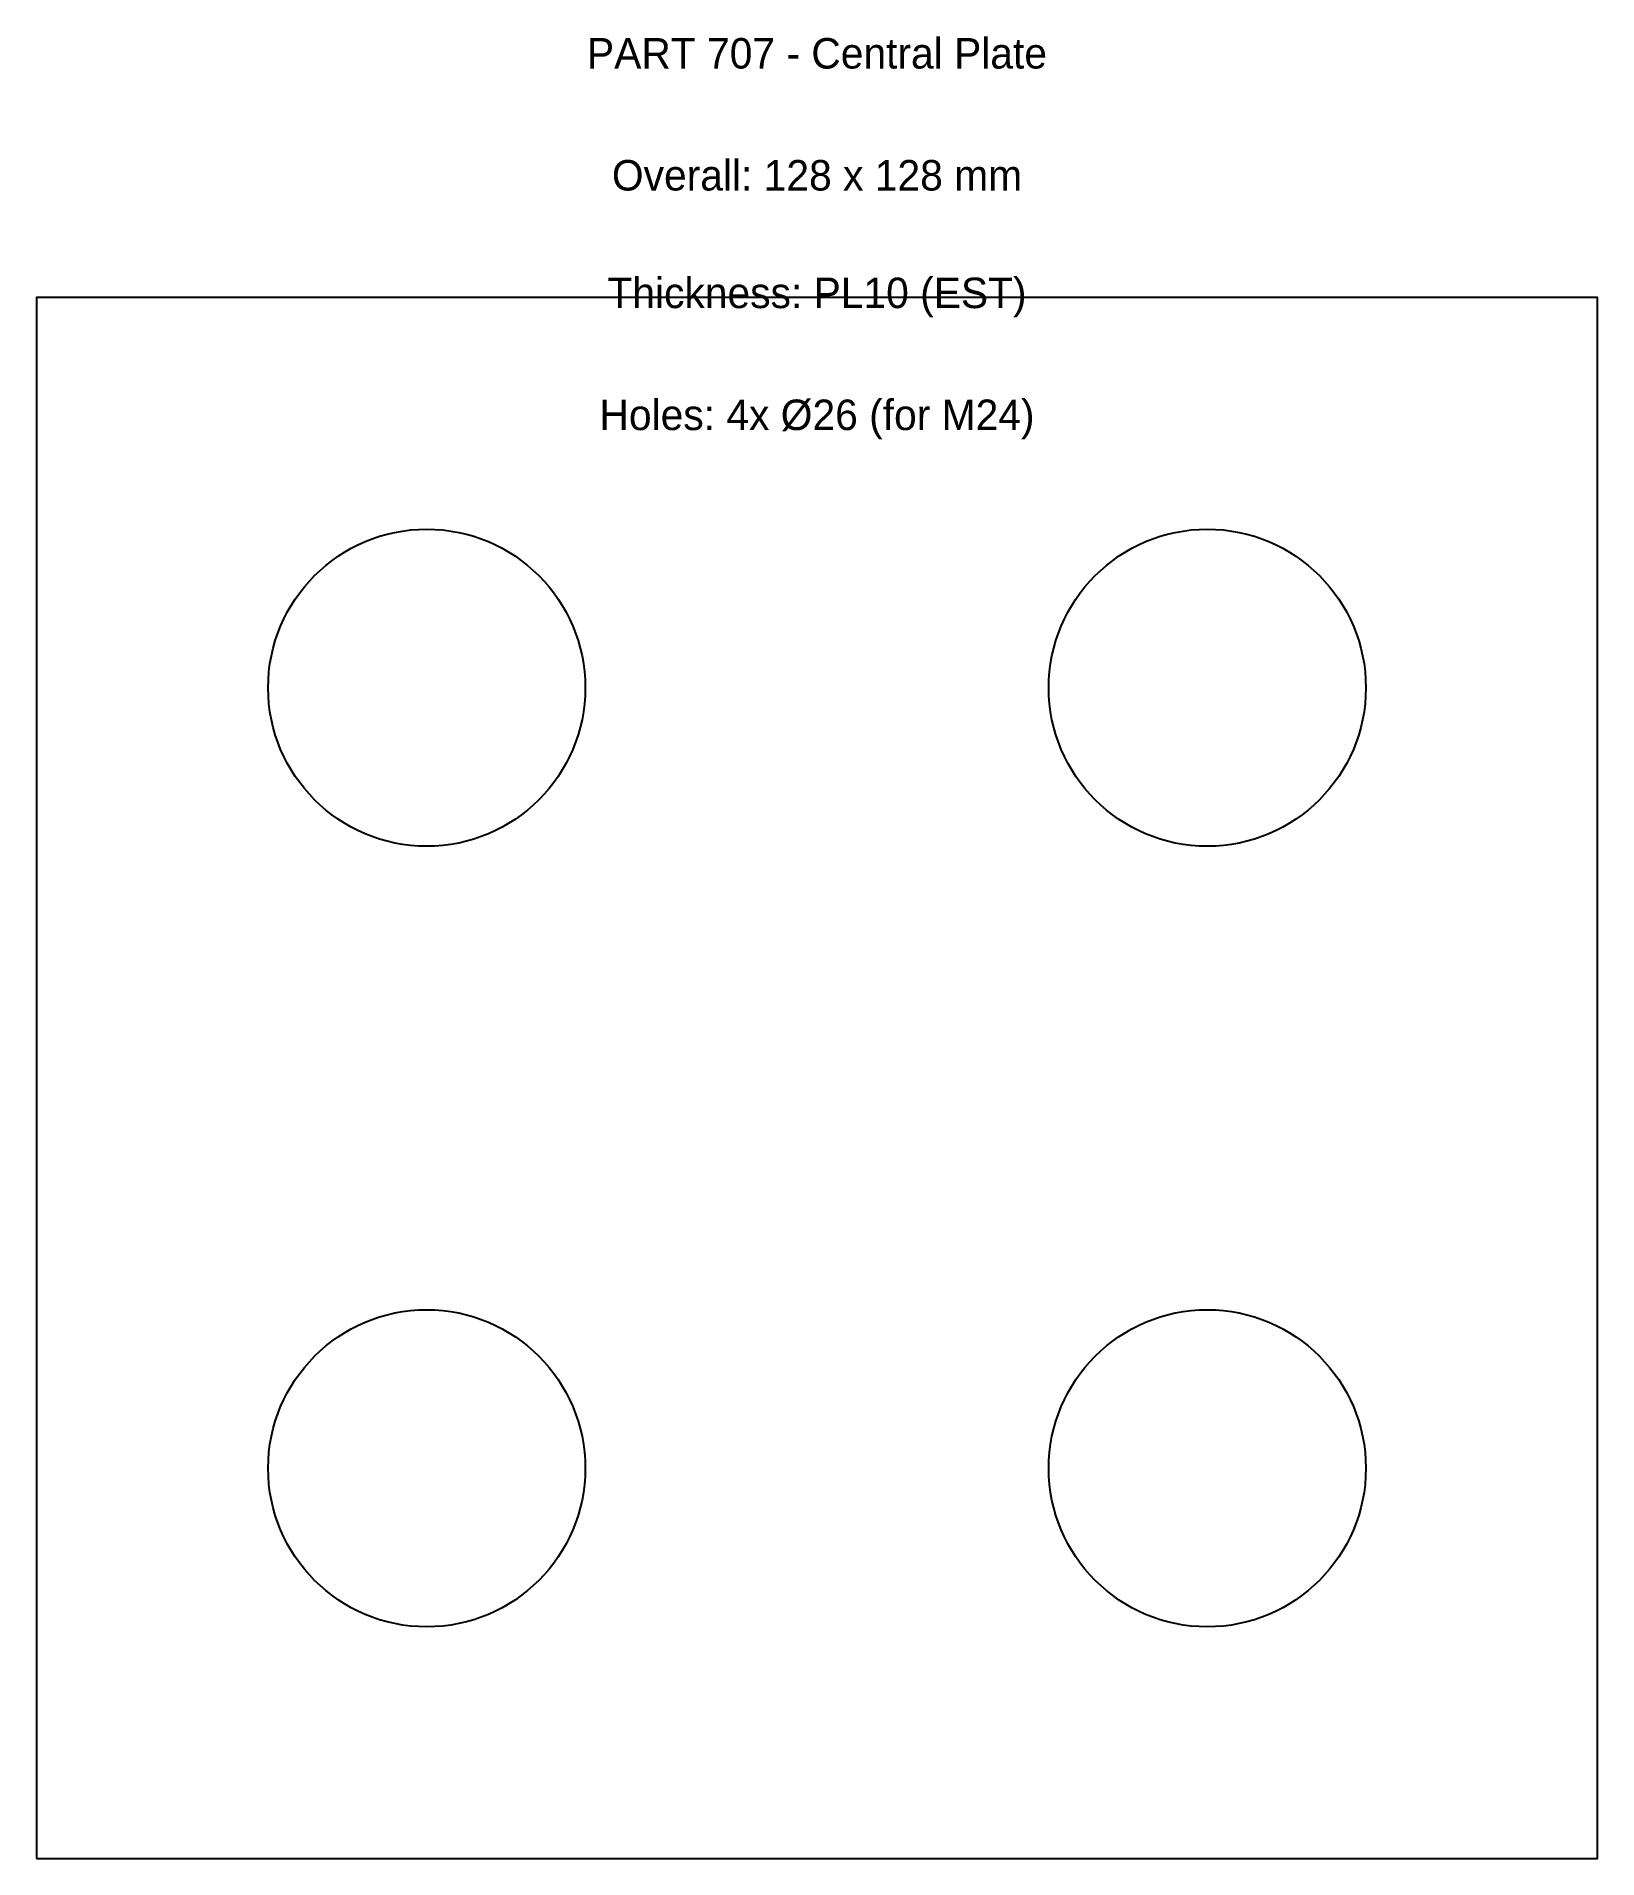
# Model space of a CAD drawing. Header units: millimetres. Extents: x 0 to 128, y 0 to 149.
import ezdxf

# ---------------------------------------------------------------- set-up
doc = ezdxf.new("R2010")
doc.units = ezdxf.units.MM
doc.layers.add('ANNOTATION', color=1, linetype='Continuous')
doc.layers.add('GEOMETRY', color=7, linetype='Continuous')

msp = doc.modelspace()

# ---------------------------------------------------------------- linework, layer by layer
at = {"layer": 'GEOMETRY'}
msp.add_lwpolyline([(0, 0), (128, 0), (128, 128), (0, 128), (0, 0)], dxfattribs=at)
for centre in [(32, 96), (96, 96), (32, 32), (96, 32)]:
    msp.add_circle(centre, 13, dxfattribs=at)

# ---------------------------------------------------------------- texts
at = {"layer": 'ANNOTATION', "char_height": 2.5, "attachment_point": 5}
for s, insert in [('PART 707 - Central Plate', (64, 148)), ('Overall: 128 x 128 mm', (64, 138)), ('Thickness: PL10 (EST)', (64, 128)), ('Holes: 4x Ø26 (for M24)', (64, 118))]:
    msp.add_mtext(s, dxfattribs=dict(at, insert=insert))

doc.saveas('drawing.dxf')
